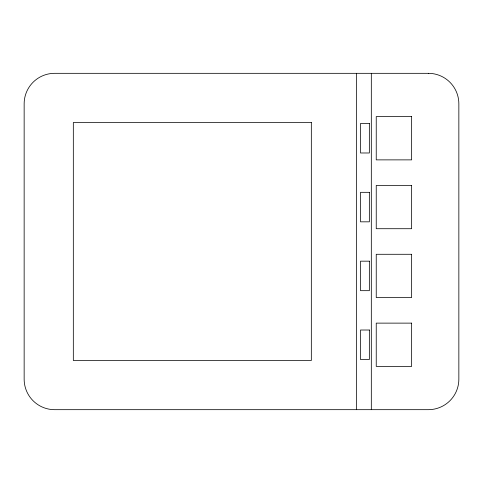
<?xml version="1.0" encoding="UTF-8"?>
<svg xmlns="http://www.w3.org/2000/svg" width="483" height="483" viewBox="0 0 483 483"><rect width="100%" height="100%" fill="white"/><g stroke="black" fill="none" stroke-linecap="round" stroke-linejoin="round"><path stroke-width="0.72" d="M371.318 73.325L371.318 409.675M356.569 73.325L356.569 409.675M428.361 73.325L54.639 73.325A30.489 30.489 0 0 0 24.15 103.815L24.15 379.185A30.489 30.489 0 0 0 54.639 409.675L428.361 409.675A30.489 30.489 0 0 0 458.85 379.185L458.85 103.815A30.489 30.489 0 0 0 428.361 73.325M411.643 116.596L376.239 116.596L376.239 159.873L411.643 159.873L411.643 116.596M311.33 122.501L73.325 122.501L73.325 360.499L311.33 360.499L311.33 122.501M369.35 123.479L360.499 123.479L360.499 152.984L369.35 152.984L369.35 123.479M411.643 185.442L376.239 185.442L376.239 228.713L411.643 228.713L411.643 185.442M369.35 192.325L360.499 192.325L360.499 221.83L369.35 221.83L369.35 192.325M411.643 254.287L376.239 254.287L376.239 297.558L411.643 297.558L411.643 254.287M369.35 261.17L360.499 261.17L360.499 290.675L369.35 290.675L369.35 261.17M411.643 323.127L376.239 323.127L376.239 366.404L411.643 366.404L411.643 323.127M369.35 330.016L360.499 330.016L360.499 359.521L369.35 359.521L369.35 330.016"/></g></svg>
